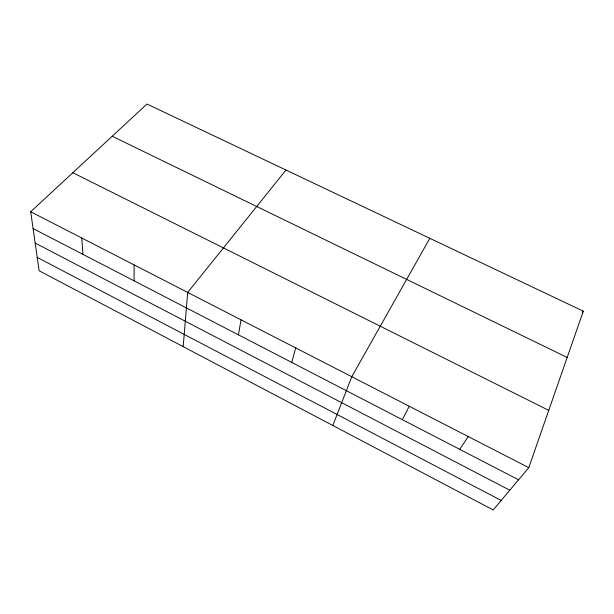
<?xml version="1.0" encoding="UTF-8"?>
<svg xmlns="http://www.w3.org/2000/svg" width="614" height="614" viewBox="0 0 614 614"><rect width="100%" height="100%" fill="white"/><g stroke="black" fill="none" stroke-linecap="round" stroke-linejoin="round"><path stroke-width="0.92" d="M183.187 346.649L187.692 292.425L285.994 170.04M238.439 334.83L241.041 319.833M291.742 362.413L295.718 347.923M528.784 467.668L583.3 311.183L146.969 104.035L30.7 211.769L39.127 270.751L493.188 509.965L528.784 467.668L30.7 211.769M332.826 425.487L351.776 376.727L429.823 238.316M402.331 419.646L409.269 406.268M459.717 449.341L468.252 436.569M582.195 312.726L583.3 311.183M112.201 136.247L567.183 357.455M72.851 172.711L548.747 410.359M33.102 228.569L518.569 479.803M35.167 243.067L509.804 490.218M37.216 257.396L501.185 500.464M81.746 237.994L82.982 254.38M134.067 264.872L134.067 280.821"/></g></svg>
